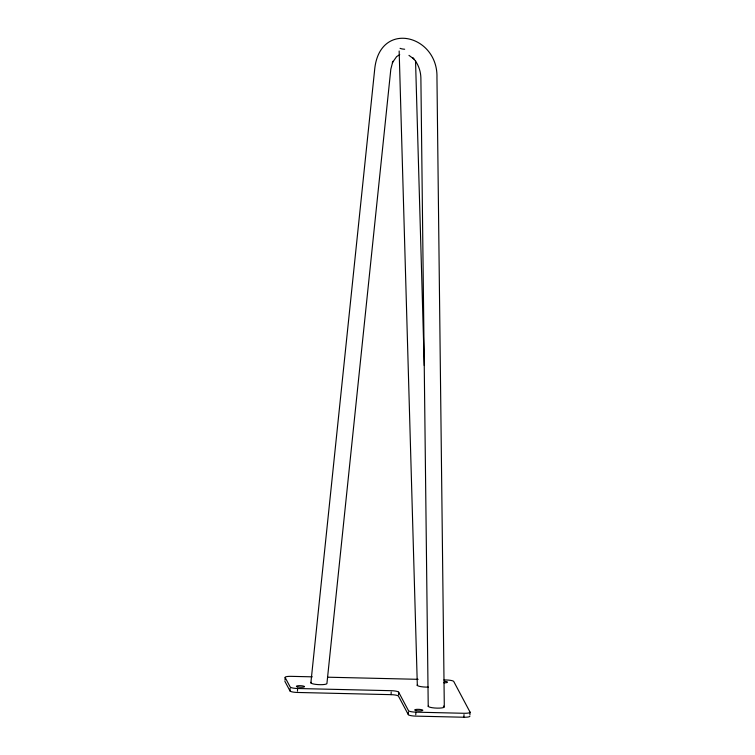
<?xml version="1.0" encoding="UTF-8"?>
<svg xmlns="http://www.w3.org/2000/svg" width="755" height="755" viewBox="0 0 755 755"><rect width="100%" height="100%" fill="white"/><g stroke="black" fill="none" stroke-linecap="round" stroke-linejoin="round"><path stroke-width="1.13" d="M285.012 680.151L285.135 677.509A6.738 1.293 2.6 0 1 291.119 676.348L312.287 676.839M469.865 716.08A6.738 1.293 2.6 0 1 463.881 717.241L415.712 716.117A6.738 1.293 2.6 0 1 408.313 714.636L398.47 696.138A6.738 1.293 2.6 0 0 391.081 694.657L297.404 692.458A6.738 1.293 2.6 0 1 290.014 690.985L290.137 688.343M297.47 691.136L297.583 688.503A6.738 1.293 2.6 0 1 290.194 687.022L285.135 677.509M391.081 694.657L391.194 692.014M398.527 694.817L398.649 692.175A6.738 1.293 2.6 0 0 391.26 690.693L297.583 688.503M408.313 714.636L408.436 711.993M415.769 714.796L415.892 712.154A6.738 1.293 2.6 0 1 408.493 710.672L398.649 692.175M463.881 717.241L464.004 714.608M469.931 714.759L470.044 712.116L453.736 681.463A6.738 1.293 2.6 0 0 446.347 679.981L443.987 679.925M310.871 682.888L374.829 67.997C380.728 19.941 438.202 35.24 436.956 77.586L444.308 706.737M399.735 54.643L396.611 56.616L392.383 62.646L392.874 61.315L390.826 69.177L326.953 683.266A8.088 1.557 2.6 0 1 318.166 684.606A8.088 1.557 2.6 0 1 311.164 682.303M327.576 677.197L418.119 679.321M415.892 712.154L464.061 713.286A6.738 1.293 2.6 0 0 470.044 712.116M408.965 55.379L413.853 58.947L412.938 57.937C418.025 63.316 420.714 70.659 420.884 78.02L428.227 706.359M290.014 690.985L284.956 681.472A6.738 1.293 2.6 0 1 284.937 681.227M415.533 60.702L424.263 365.552M399.159 51L417.326 685.332A8.173 1.576 2.6 0 1 417.628 684.738M443.374 706.114A8.088 1.557 2.6 0 1 437.107 708.133A8.088 1.557 2.6 0 1 428.519 705.765M428.274 687.097A8.173 1.576 2.6 0 1 417.185 685.304M404.671 49.235A8.079 2.256 -1.6 0 1 400.056 48.311M444.535 681.303A4.039 0.774 2.6 0 1 447.479 682.246A4.039 0.774 2.6 0 1 443.874 682.794M415.892 710.549A4.039 0.774 2.6 0 0 422.668 710.512A4.039 0.774 2.6 0 0 417.77 709.332A4.039 0.774 2.6 0 0 415.892 710.549M297.593 686.899A4.039 0.774 2.6 0 0 304.369 686.861A4.039 0.774 2.6 0 0 299.471 685.682A4.039 0.774 2.6 0 0 297.593 686.899"/></g></svg>
